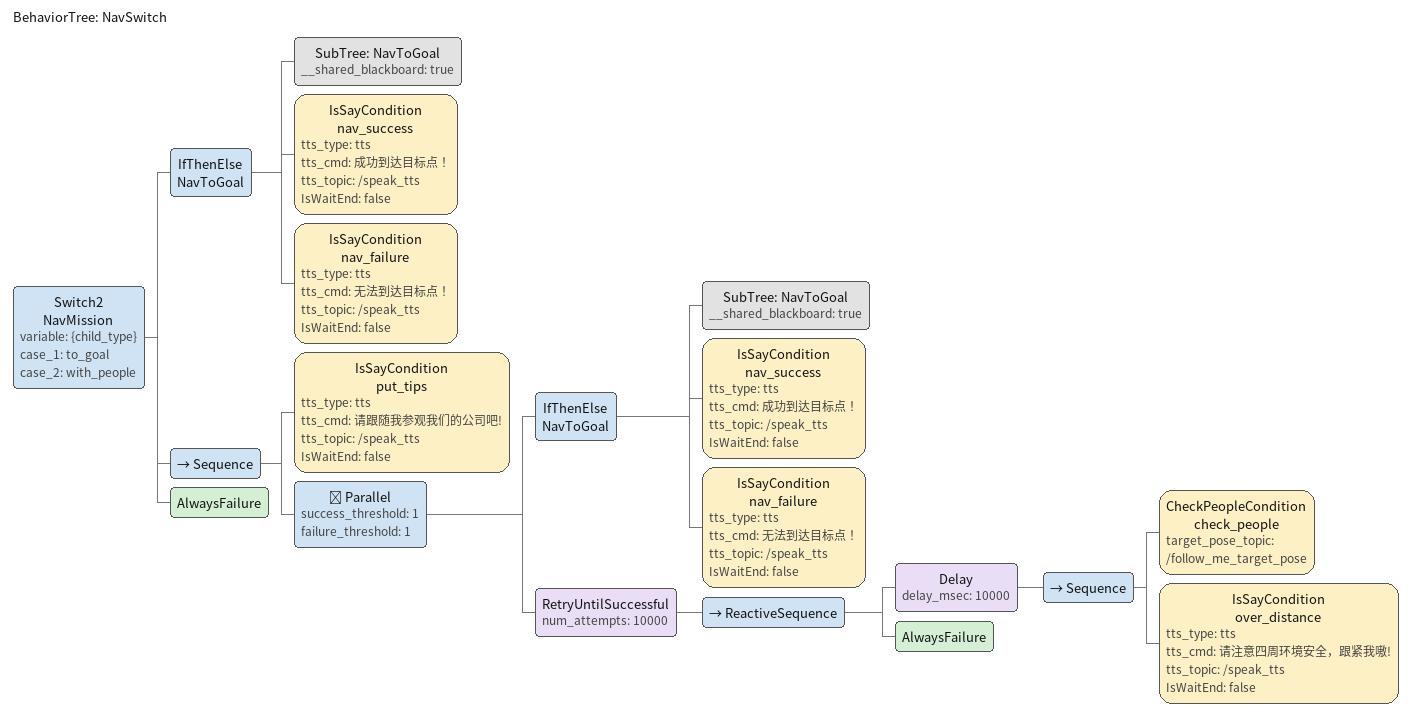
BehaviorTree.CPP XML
<?xml version="1.0"?>
<root>
    <include ros_pkg="autoware_behavior_tree" path="behavior_trees/autoware_bt0_navigation.xml"/>
    <!-- autoware nav 功能分类 三级 -->
    <BehaviorTree ID="NavSwitch">
        <Switch2 name="NavMission" variable="{child_type}" case_1="to_goal" case_2="with_people">
            <IfThenElse name="NavToGoal">
                <SubTree ID="NavToGoal" __shared_blackboard="true"/>
                <IsSayCondition name="nav_success" tts_type="tts" tts_cmd="成功到达目标点！" tts_topic="/speak_tts"  IsWaitEnd="false" />
                <IsSayCondition name="nav_failure" tts_type="tts" tts_cmd="无法到达目标点！" tts_topic="/speak_tts"  IsWaitEnd="false" />
            </IfThenElse>
            <Sequence>
                <IsSayCondition name="put_tips" tts_type="tts" tts_cmd="请跟随我参观我们的公司吧!" tts_topic="/speak_tts"  IsWaitEnd="false" />
                <Parallel success_threshold="1" failure_threshold="1">
                    <IfThenElse name="NavToGoal">
                        <SubTree ID="NavToGoal" __shared_blackboard="true"/>
                        <IsSayCondition name="nav_success" tts_type="tts" tts_cmd="成功到达目标点！" tts_topic="/speak_tts"  IsWaitEnd="false" />
                        <IsSayCondition name="nav_failure" tts_type="tts" tts_cmd="无法到达目标点！" tts_topic="/speak_tts"  IsWaitEnd="false" />
                    </IfThenElse>
                    <RetryUntilSuccessful num_attempts="10000">
                        <ReactiveSequence>
                            <Delay delay_msec="10000">
                                <Sequence>
                                    <CheckPeopleCondition name="check_people" target_pose_topic="/follow_me_target_pose" />
                                    <IsSayCondition name="over_distance" tts_type="tts" tts_cmd="请注意四周环境安全，跟紧我嗷!" tts_topic="/speak_tts"  IsWaitEnd="false" />
                                </Sequence>
                            </Delay>
                            <AlwaysFailure/>
                        </ReactiveSequence>
                    </RetryUntilSuccessful>
                </Parallel>
            </Sequence>
            <!-- 其他未设置任务默认返回失败 -->
            <AlwaysFailure/>
        </Switch2>
    </BehaviorTree>
</root>
